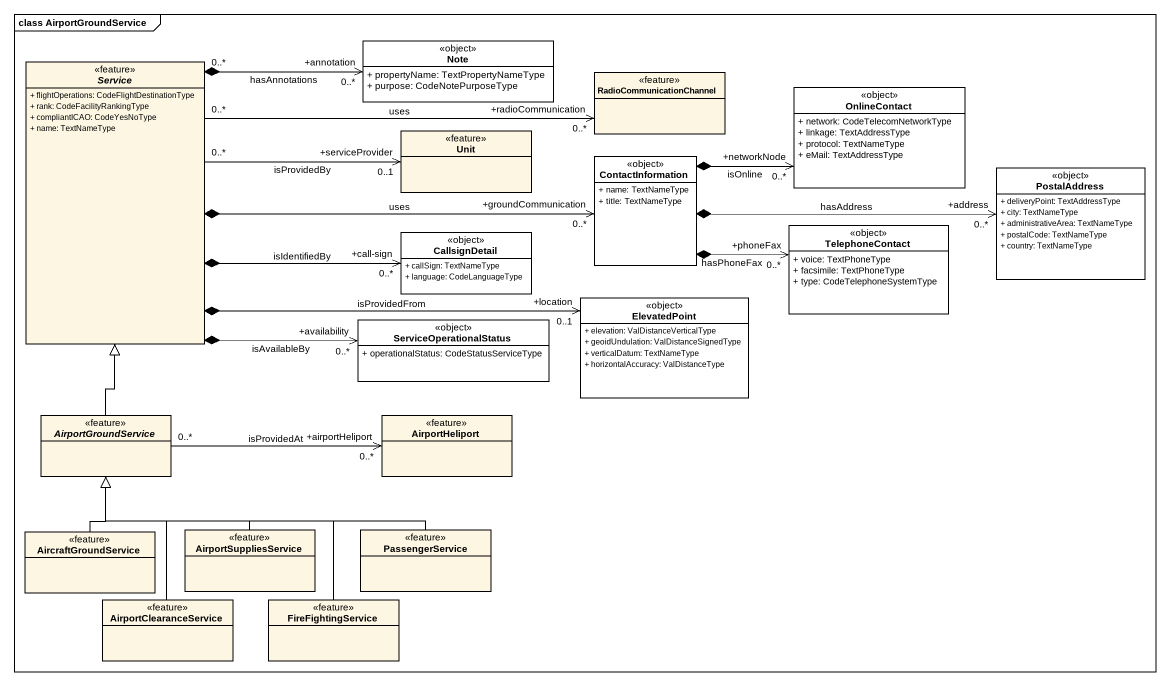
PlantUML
@startuml
mainframe class AirportGroundService
hide circle
hide empty members
skinparam classAttributeIconSize 0
abstract class Service <<feature>> {
  + flightOperations: CodeFlightDestinationType
  + rank: CodeFacilityRankingType
  + compliantICAO: CodeYesNoType
  + name: TextNameType
}
class "Note" as Note_ <<object>> #FFFFFF {
  + propertyName: TextPropertyNameType
  + purpose: CodeNotePurposeType
}
class RadioCommunicationChannel <<feature>>
class OnlineContact <<object>> #FFFFFF {
  + network: CodeTelecomNetworkType
  + linkage: TextAddressType
  + protocol: TextNameType
  + eMail: TextAddressType
}
class Unit <<feature>>
class ContactInformation <<object>> #FFFFFF {
  + name: TextNameType
  + title: TextNameType
}
class PostalAddress <<object>> #FFFFFF {
  + deliveryPoint: TextAddressType
  + city: TextNameType
  + administrativeArea: TextNameType
  + postalCode: TextNameType
  + country: TextNameType
}
class CallsignDetail <<object>> #FFFFFF {
  + callSign: TextNameType
  + language: CodeLanguageType
}
class TelephoneContact <<object>> #FFFFFF {
  + voice: TextPhoneType
  + facsimile: TextPhoneType
  + type: CodeTelephoneSystemType
}
class ElevatedPoint <<object>> #FFFFFF {
  + elevation: ValDistanceVerticalType
  + geoidUndulation: ValDistanceSignedType
  + verticalDatum: TextNameType
  + horizontalAccuracy: ValDistanceType
}
class ServiceOperationalStatus <<object>> #FFFFFF {
  + operationalStatus: CodeStatusServiceType
}
abstract class AirportGroundService <<feature>>
class AirportHeliport <<feature>>
class AircraftGroundService <<feature>>
class AirportSuppliesService <<feature>>
class PassengerService <<feature>>
class AirportClearanceService <<feature>>
class FireFightingService <<feature>>
Service "0..*" *-right-> "+annotation\n0..*" Note_ : hasAnnotations
Service "0..*" -right-> "+radioCommunication\n0..*" RadioCommunicationChannel : uses
Service "0..*" -right-> "+serviceProvider\n0..1" Unit : isProvidedBy
Service *-right-> "+groundCommunication\n0..*" ContactInformation : uses
Service *-right-> "+call-sign\n0..*" CallsignDetail : isIdentifiedBy
Service *-right-> "+location\n0..1" ElevatedPoint : isProvidedFrom
Service *-right-> "+availability\n0..*" ServiceOperationalStatus : isAvailableBy
ContactInformation *-right-> "+networkNode\n0..*" OnlineContact : isOnline
ContactInformation *-right-> "+address\n0..*" PostalAddress : hasAddress
ContactInformation *-right-> "+phoneFax\n0..*" TelephoneContact : hasPhoneFax
AirportGroundService -up-|> Service
AirportGroundService "0..*" -right-> "+airportHeliport\n0..*" AirportHeliport : isProvidedAt
AircraftGroundService -up-|> AirportGroundService
AirportSuppliesService -up-|> AirportGroundService
PassengerService -left-|> AirportGroundService
AirportClearanceService -up-|> AirportGroundService
FireFightingService -up-|> AirportGroundService
@enduml
